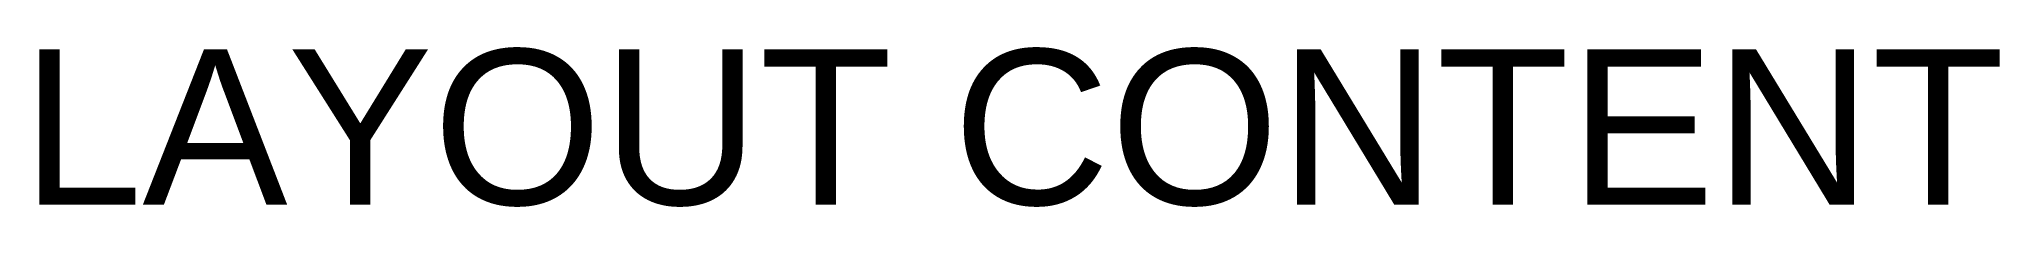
# Paper-space layout 'Layout1' of a CAD drawing. Header units: millimetres. Extents: x 10.3 to 48.1, y 10 to 13.
import ezdxf

# ---------------------------------------------------------------- set-up
doc = ezdxf.new("R2010")
doc.units = ezdxf.units.MM
doc.styles.get("Standard").update_dxf_attribs({"font": 'arial.ttf'})

psp = doc.layouts.get("Layout1")

# ---------------------------------------------------------------- texts
psp.add_text('LAYOUT CONTENT', height=3).set_placement((10, 10))

doc.saveas('drawing.dxf')
